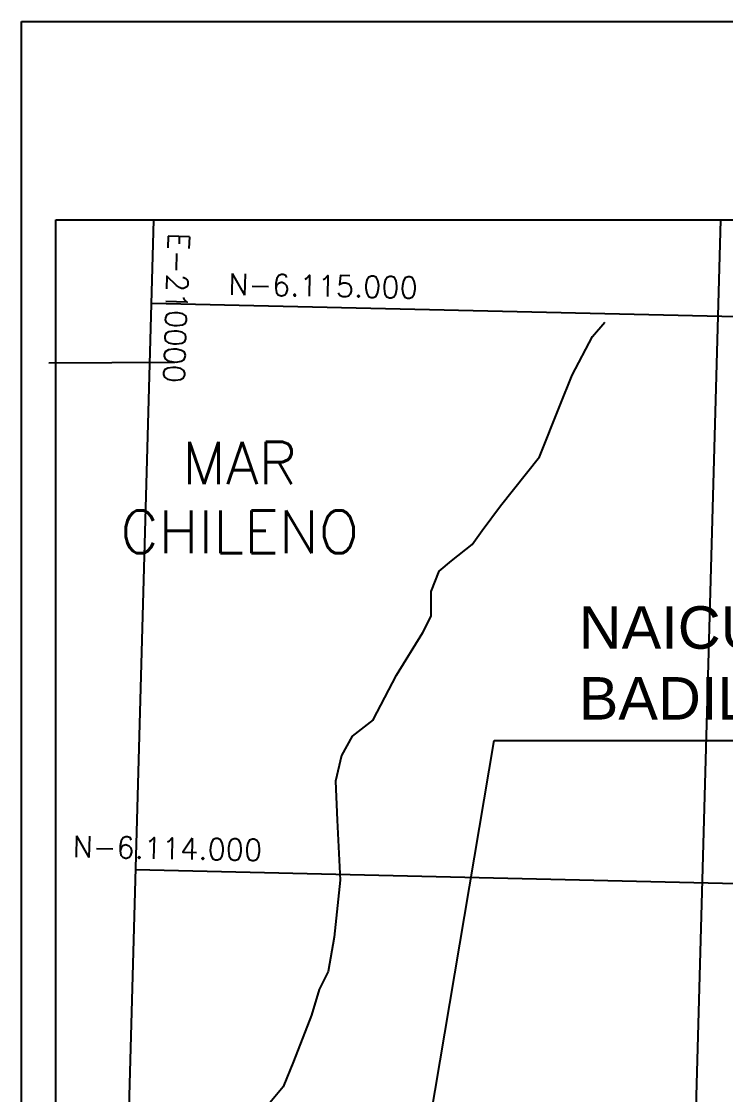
# Model space of a CAD drawing. Extents: x -169 to 91, y -255 to -61.
# Drawn here: x -168.54 to -146.68, y -93.92 to -60.6 of the extents above; entities that cross this region are included whole.
import ezdxf
from ezdxf.enums import TextEntityAlignment as Align

# ---------------------------------------------------------------- set-up
doc = ezdxf.new("R2010")
doc.units = 0
doc.layers.get('0').update_dxf_attribs({"linetype": 'CONTINUOUS'})
for name, color, linetype in [('1', 1, 'CONTINUOUS'), ('2', 7, 'CONTINUOUS'), ('8', 8, 'CONTINUOUS'), ('CARTAS-IGM', 10, 'CONTINUOUS'), ('COORDENADAS', 1, 'CONTINUOUS')]:
    doc.layers.add(name, color=color, linetype=linetype)
doc.styles.add('1', font='ARIAL.TTF')
doc.styles.add('ROMANS', font='romans.shx')
doc.dimstyles.get("Standard").update_dxf_attribs({"dimscale": 0, "dimtxt": 3, "dimasz": 2, "dimexe": 1.25, "dimexo": 0.625, "dimtad": 1, "dimdec": 4, "dimtxsty": '1', "dimcen": 2.5, "dimclrd": 2, "dimclre": 2, "dimazin": 3, "dimtfac": 1, "dimtdec": 4, "dimtmove": 0, "dimatfit": 3, "dimtolj": 1, "dimtzin": 0})

# ---------------------------------------------------------------- blocks, each defined once
blk = doc.blocks.new('CARTA')
at = {"layer": '8'}
for p, q in [((-69.071, 521.704), (-69.071, 776.704)), ((124.929, 521.704), (-69.071, 521.704))]:
    blk.add_line(p, q, dxfattribs=at)

msp = doc.modelspace()

# ---------------------------------------------------------------- linework, layer by layer
at = {"layer": '1', "color": 5}
for points in [[(-157.627, -82.279), (-156.901, -80.902), (-156.076, -79.57), (-155.822, -79.063), (-155.822, -78.302), (-155.568, -77.668), (-155.187, -77.351), (-154.553, -76.844), (-154.236, -76.4), (-153.664, -75.639), (-152.459, -74.117), (-151.824, -72.532), (-151.444, -71.581), (-150.809, -70.376), (-150.428, -69.933)], [(-157.627, -82.279), (-158.279, -82.791), (-158.605, -83.396), (-158.791, -84.188), (-158.745, -85.398), (-158.651, -87.26), (-158.838, -89.029), (-159.024, -90.1), (-159.304, -90.659), (-159.537, -91.45), (-160.096, -92.893), (-160.422, -93.685), (-161.354, -94.802)]]:
    msp.add_lwpolyline(points, dxfattribs=at)
at = {"layer": '8', "color": 8}
for p, q in [((-167.476, -66.758), (82.056, -66.758)), ((-167.476, -185.119), (-167.476, -66.758)), ((-167.476, -185.118), (-167.476, -66.758)), ((-167.476, -66.758), (85.507, -66.758))]:
    msp.add_line(p, q, dxfattribs=at)
at = {"layer": 'CARTAS-IGM', "color": 2}
msp.add_line((-163.777, -71.187), (-167.699, -71.205), dxfattribs=at)
at = {"layer": 'COORDENADAS', "color": 7}
for p, q in [((-164.439, -66.758), (-167.444, -174.911)), ((-146.833, -66.758), (-150.121, -185.119)), ((81.825, -75.062), (-164.511, -69.351)), ((81.337, -92.655), (-165, -86.944))]:
    msp.add_line(p, q, dxfattribs=at)

# ---------------------------------------------------------------- block references
at = {"rotation": 270}
msp.add_blockref('CARTA', (-690.248, -129.668), dxfattribs=at)

# ---------------------------------------------------------------- texts
at = {"layer": '2', "color": 3, "style": 'ROMANS'}
for s, p in [('MAR', (-161.771, -74.969)), ('CHILENO', (-161.771, -77.106))]:
    msp.add_text(s, height=1.32, dxfattribs=at).set_placement(p, align=Align.CENTER)
at = {"layer": '2', "insert": (-151.238, -80.526), "char_height": 1.32, "attachment_point": 4, "style": '1'}
msp.add_mtext('\\A1;NAICURA-\\PBADILLO', dxfattribs=at)
at = {"layer": 'COORDENADAS', "color": 7, "style": 'ROMANS'}
for s, rotation, p in [('E-210000', 268.0752, (-163.986, -67.147)), ('N-6.115.000', 358.9153, (-162.124, -69.084)), ('N-6.114.000', 358.9153, (-166.956, -86.548))]:
    msp.add_text(s, height=0.66, rotation=rotation, dxfattribs=at).set_placement(p)

# ---------------------------------------------------------------- leaders
at = {"layer": '2', "color": 2, "annotation_type": 0, "has_hookline": 1, "hookline_direction": 0, "text_width": 10.286}
msp.add_leader([(-160.673, -123.343), (-153.863, -82.929), (-151.863, -82.929)], dimstyle='STANDARD', override={"dimscale": 1}, dxfattribs=at)

doc.saveas('drawing.dxf')
